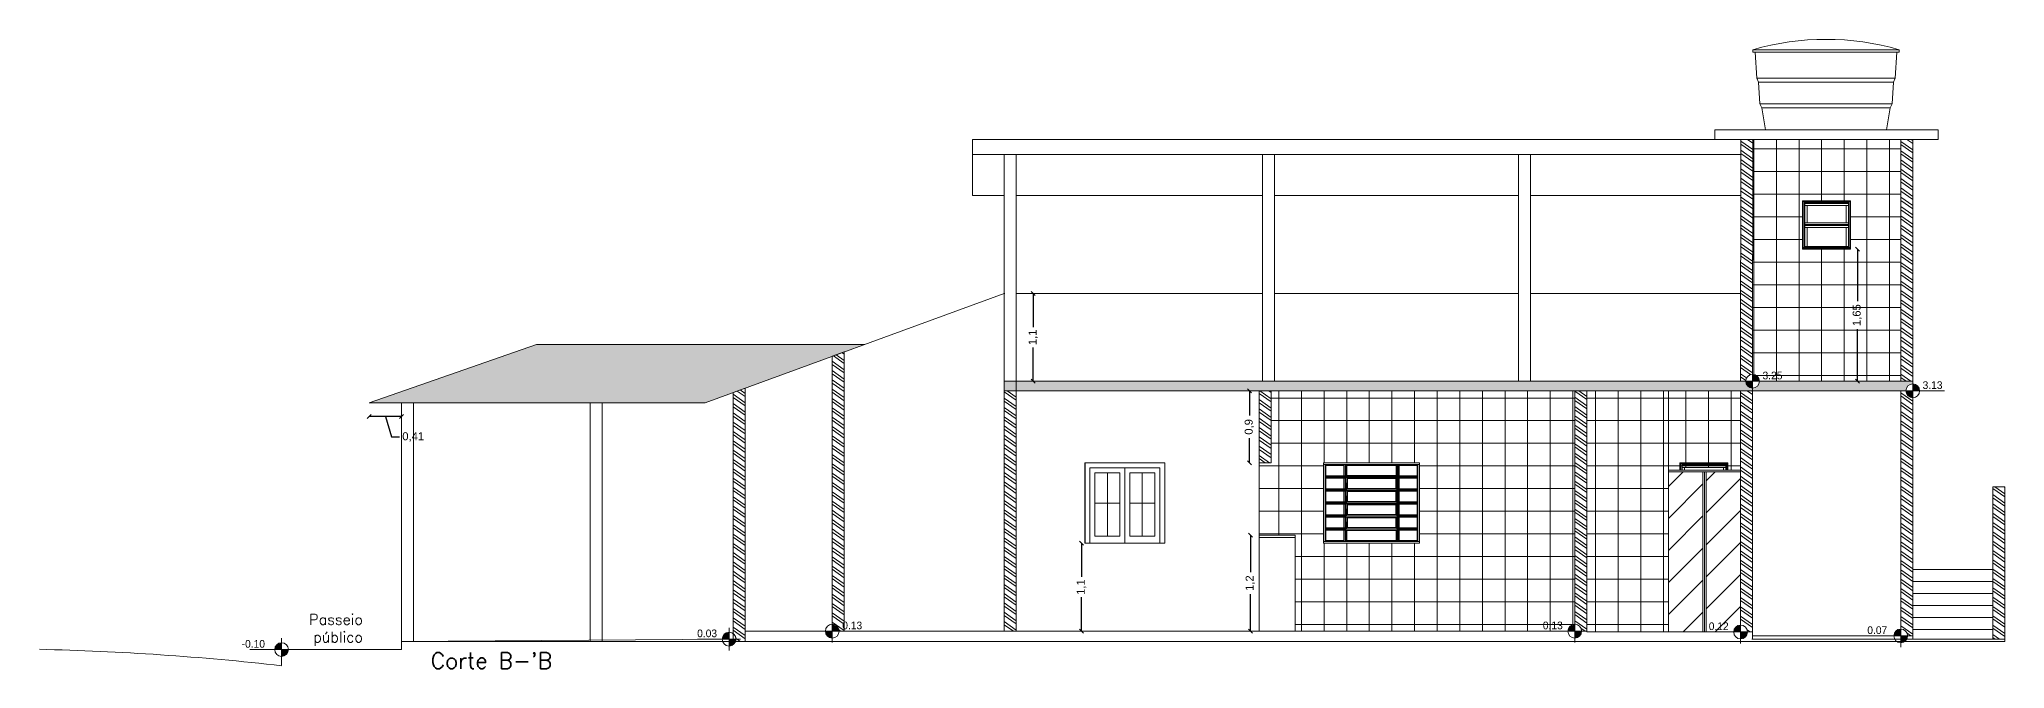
# Model space of a CAD drawing. Header units: metres. Extents: x 1628 to 1845, y 824 to 931.
# Drawn here: x 1751.27 to 1775.82, y 864.81 to 872.66 of the extents above; entities that cross this region are included whole.
import ezdxf

# ---------------------------------------------------------------- set-up
doc = ezdxf.new("R2010")
doc.units = ezdxf.units.M
doc.header["$LTSCALE"] = 0.15
doc.layers.get('0').update_dxf_attribs({"lineweight": 0, "plot": 0})
doc.layers.get('Defpoints').update_dxf_attribs({"lineweight": 0})
for name, color, linetype, lineweight in [('Alvenaria', 170, 'Continuous', 0), ('Alvenaria ext', 5, 'Continuous', 5), ('Alvenaria int', 150, 'Continuous', 5), ('Caixilho', 120, 'Continuous', 0), ('Cotas', 1, 'Continuous', 0), ('hidrosanitário', 26, 'Continuous', 0), ('Telhado', 2, 'Continuous', 0), ('Texto', 7, 'Continuous', 0)]:
    doc.layers.add(name, color=color, linetype=linetype, lineweight=lineweight)
doc.styles.add('lunardi 02', font='romans.shx', dxfattribs={"height": 0.2})
doc.styles.add('lunardi 04', font='romans.shx', dxfattribs={"height": 0.4})
doc.styles.get("Standard").update_dxf_attribs({"font": 'arial.ttf'})
doc.styles.add('T20', font='PORT2', dxfattribs={"height": 0.2})
doc.dimstyles.new('Lunardi', dxfattribs={"dimtxt": 0.1, "dimasz": 0.05, "dimexe": 0, "dimexo": 0.05, "dimgap": 0.05, "dimtad": 0, "dimzin": 9, "dimtxsty": 'Standard', "dimblk": 'OBLIQUE', "dimcen": 0, "dimse1": 1, "dimse2": 1, "dimclrd": 1, "dimclre": 1, "dimclrt": 1, "dimadec": 0, "dimazin": 0, "dimtfac": 1, "dimtmove": 1, "dimatfit": 2, "dimldrblk": 'OBLIQUE', "dimfxl": 1, "dimarcsym": 0})

# ---------------------------------------------------------------- blocks, each defined once
blk = doc.blocks.new('JB100120')
for p, q in [((285, 748), (285, 665)), ((915, 748), (915, 665)), ((285, 585), (285, 502)), ((915, 585), (915, 502)), ((285, 422), (285, 339)), ((285, 259), (285, 176)), ((915, 422), (915, 339)), ((915, 259), (915, 176))]:
    blk.add_line(p, q)
for points in [[(0, 0), (1200, 0), (1200, 1000), (0, 1000)], [(278, 651), (922, 651), (922, 665), (278, 665)], [(278, 488), (922, 488), (922, 502), (278, 502)], [(278, 325), (922, 325), (922, 339), (278, 339)], [(278, 162), (922, 162), (922, 176), (278, 176)]]:
    blk.add_lwpolyline(points, close=True)
for points in [[(1200, 980), (0, 980)], [(20, 20), (20, 980)], [(20, 841), (269, 841)], [(20, 831), (269, 831)], [(20, 821), (269, 821)], [(20, 811), (269, 811)], [(30, 841), (30, 980)], [(255, 970), (30, 970)], [(30, 678), (30, 811)], [(255, 841), (255, 980)], [(255, 678), (255, 811)], [(269, 980), (269, 20)], [(275, 980), (275, 20)], [(925, 828), (275, 828)], [(925, 818), (275, 818)], [(275, 748), (290, 748), (290, 818)], [(278, 748), (278, 665)], [(281, 980), (281, 834), (919, 834), (919, 980)], [(291, 980), (291, 844), (909, 844), (909, 980)], [(291, 970), (909, 970)], [(902, 682), (902, 805), (298, 805), (298, 682)], [(925, 748), (910, 748), (910, 818)], [(922, 748), (922, 665)], [(925, 980), (925, 20)], [(931, 980), (931, 20)], [(1180, 841), (931, 841)], [(1180, 831), (931, 831)], [(1180, 821), (931, 821)], [(1180, 811), (931, 811)], [(945, 841), (945, 980)], [(945, 970), (1170, 970)], [(945, 678), (945, 811)], [(1170, 841), (1170, 980)], [(1170, 678), (1170, 811)], [(1180, 20), (1180, 980)], [(20, 678), (269, 678)], [(20, 668), (269, 668)], [(20, 658), (269, 658)], [(20, 648), (269, 648)], [(20, 515), (269, 515)], [(20, 505), (269, 505)], [(20, 495), (269, 495)], [(30, 515), (30, 648)], [(255, 515), (255, 648)], [(278, 663), (275, 663)], [(275, 585), (290, 585), (290, 651)], [(278, 500), (275, 500)], [(278, 585), (278, 502)], [(915, 682), (285, 682)], [(915, 519), (285, 519)], [(902, 519), (902, 642), (298, 642), (298, 519)], [(925, 585), (910, 585), (910, 651)], [(922, 663), (925, 663)], [(922, 585), (922, 502)], [(922, 500), (925, 500)], [(1180, 678), (931, 678)], [(1180, 668), (931, 668)], [(1180, 658), (931, 658)], [(1180, 648), (931, 648)], [(1180, 515), (931, 515)], [(1180, 505), (931, 505)], [(1180, 495), (931, 495)], [(945, 515), (945, 648)], [(1170, 515), (1170, 648)], [(20, 485), (269, 485)], [(20, 352), (269, 352)], [(20, 342), (269, 342)], [(20, 332), (269, 332)], [(20, 322), (269, 322)], [(30, 352), (30, 485)], [(30, 189), (30, 322)], [(255, 352), (255, 485)], [(255, 189), (255, 322)], [(275, 422), (290, 422), (290, 488)], [(278, 337), (275, 337)], [(275, 259), (290, 259), (290, 325)], [(278, 422), (278, 339)], [(278, 259), (278, 176)], [(915, 356), (285, 356)], [(902, 356), (902, 479), (298, 479), (298, 356)], [(902, 193), (902, 316), (298, 316), (298, 193)], [(925, 422), (910, 422), (910, 488)], [(925, 259), (910, 259), (910, 325)], [(922, 422), (922, 339)], [(922, 337), (925, 337)], [(922, 259), (922, 176)], [(1180, 485), (931, 485)], [(1180, 352), (931, 352)], [(1180, 342), (931, 342)], [(1180, 332), (931, 332)], [(1180, 322), (931, 322)], [(945, 352), (945, 485)], [(945, 189), (945, 322)], [(1170, 352), (1170, 485)], [(1170, 189), (1170, 322)], [(0, 20), (1200, 20)], [(20, 189), (269, 189)], [(20, 179), (269, 179)], [(20, 169), (269, 169)], [(20, 159), (269, 159)], [(30, 20), (30, 159)], [(255, 30), (30, 30)], [(255, 20), (255, 159)], [(278, 172), (275, 172)], [(281, 20), (281, 162)], [(915, 193), (285, 193)], [(291, 20), (291, 156), (909, 156), (909, 20)], [(291, 30), (909, 30)], [(919, 162), (919, 20)], [(925, 172), (922, 172)], [(1180, 189), (931, 189)], [(1180, 179), (931, 179)], [(1180, 169), (931, 169)], [(1180, 159), (931, 159)], [(945, 20), (945, 159)], [(945, 30), (1170, 30)], [(1170, 20), (1170, 159)]]:
    blk.add_lwpolyline(points)
blk = doc.blocks.new('Cotap')
for p, q in [((-0.297, 0), (0.828, 0)), ((0, 0.297), (0, -0.297))]:
    blk.add_line(p, q)
blk.add_circle((0, 0), 0.18)
for points in [[(0, 0), (-0.18, 0), (0, -0.18), (-0.127, -0.127)], [(0, 0), (0, 0.18), (0.18, 0), (0.127, 0.127)]]:
    blk.add_solid(points)
at = {"style": 'T20'}
blk.add_attdef('COTA', (0.223, 0.05), '', height=0.2, dxfattribs=at)
blk = doc.blocks.new('_Oblique')
at = {"color": 0, "linetype": 'ByBlock', "lineweight": -2}
blk.add_line((-0.5, -0.5), (0.5, 0.5), dxfattribs=at)
blk = doc.blocks.new('*D174')
at = {"layer": 'Cotas', "color": 1, "lineweight": -2, "ltscale": 10}
for p, q in [((1766.386, 868.273), (1766.386, 867.964)), ((1766.386, 867.373), (1766.386, 867.682))]:
    blk.add_line(p, q, dxfattribs=at)
at = {"layer": 'Defpoints', "color": 0, "ltscale": 10}
for p in [(1766.507, 868.273), (1766.386, 867.373), (1766.507, 867.373)]:
    blk.add_point(p, dxfattribs=at)
at = {"layer": 'Cotas', "color": 1, "lineweight": -2, "ltscale": 10, "xscale": 0.05, "yscale": 0.05, "zscale": 0.05}
for p, rotation in [((1766.386, 868.273), 90), ((1766.386, 867.373), 270)]:
    blk.add_blockref('_Oblique', p, dxfattribs=dict(at, rotation=rotation))
at = {"layer": 'Cotas', "color": 1, "ltscale": 10, "insert": (1766.386, 867.823), "char_height": 0.1, "attachment_point": 5, "rotation": 90}
blk.add_mtext('0,9', dxfattribs=at)
blk = doc.blocks.new('*D175')
at = {"layer": 'Cotas', "color": 1, "lineweight": -2, "ltscale": 10}
for p, q in [((1766.398, 866.473), (1766.398, 866.009)), ((1766.398, 865.273), (1766.398, 865.737))]:
    blk.add_line(p, q, dxfattribs=at)
at = {"layer": 'Defpoints', "color": 0, "ltscale": 10}
for p in [(1766.507, 866.473), (1766.398, 865.273), (1766.507, 865.273)]:
    blk.add_point(p, dxfattribs=at)
at = {"layer": 'Cotas', "color": 1, "lineweight": -2, "ltscale": 10, "xscale": 0.05, "yscale": 0.05, "zscale": 0.05}
for p, rotation in [((1766.398, 866.473), 90), ((1766.398, 865.273), 270)]:
    blk.add_blockref('_Oblique', p, dxfattribs=dict(at, rotation=rotation))
at = {"layer": 'Cotas', "color": 1, "ltscale": 10, "insert": (1766.398, 865.873), "char_height": 0.1, "attachment_point": 5, "rotation": 90}
blk.add_mtext('1,2', dxfattribs=at)
blk = doc.blocks.new('*D176')
at = {"layer": 'Cotas', "color": 1, "lineweight": -2, "ltscale": 10}
for p, q in [((1764.288, 866.373), (1764.288, 865.95)), ((1764.288, 865.273), (1764.288, 865.696))]:
    blk.add_line(p, q, dxfattribs=at)
at = {"layer": 'Defpoints', "color": 0, "ltscale": 10}
for p in [(1764.328, 866.373), (1764.288, 865.273), (1765.267, 865.273)]:
    blk.add_point(p, dxfattribs=at)
at = {"layer": 'Cotas', "color": 1, "lineweight": -2, "ltscale": 10, "xscale": 0.05, "yscale": 0.05, "zscale": 0.05}
for p, rotation in [((1764.288, 866.373), 90), ((1764.288, 865.273), 270)]:
    blk.add_blockref('_Oblique', p, dxfattribs=dict(at, rotation=rotation))
at = {"layer": 'Cotas', "color": 1, "ltscale": 10, "insert": (1764.288, 865.823), "char_height": 0.1, "attachment_point": 5, "rotation": 90}
blk.add_mtext('1,1', dxfattribs=at)
blk = doc.blocks.new('*D177')
at = {"layer": 'Cotas', "color": 1, "lineweight": -2, "ltscale": 10}
for p, q in [((1773.982, 870.043), (1773.982, 869.393)), ((1773.982, 868.393), (1773.982, 869.042))]:
    blk.add_line(p, q, dxfattribs=at)
at = {"layer": 'Defpoints', "color": 0, "ltscale": 10}
for p in [(1773.298, 870.043), (1773.982, 868.393), (1774.673, 868.393)]:
    blk.add_point(p, dxfattribs=at)
at = {"layer": 'Cotas', "color": 1, "lineweight": -2, "ltscale": 10, "xscale": 0.05, "yscale": 0.05, "zscale": 0.05}
for p, rotation in [((1773.982, 870.043), 90), ((1773.982, 868.393), 270)]:
    blk.add_blockref('_Oblique', p, dxfattribs=dict(at, rotation=rotation))
at = {"layer": 'Cotas', "color": 1, "ltscale": 10, "insert": (1773.982, 869.218), "char_height": 0.1, "attachment_point": 5, "rotation": 90}
blk.add_mtext('1,65', dxfattribs=at)
blk = doc.blocks.new('*D178')
at = {"layer": 'Cotas', "color": 1, "lineweight": -2, "ltscale": 10}
for p, q in [((1763.686, 869.489), (1763.686, 869.067)), ((1763.686, 868.393), (1763.686, 868.814))]:
    blk.add_line(p, q, dxfattribs=at)
at = {"layer": 'Defpoints', "color": 0, "ltscale": 10}
for p in [(1763.473, 869.489), (1763.473, 868.393), (1763.686, 868.393)]:
    blk.add_point(p, dxfattribs=at)
at = {"layer": 'Cotas', "color": 1, "lineweight": -2, "ltscale": 10, "xscale": 0.05, "yscale": 0.05, "zscale": 0.05}
for p, rotation in [((1763.686, 869.489), 90), ((1763.686, 868.393), 270)]:
    blk.add_blockref('_Oblique', p, dxfattribs=dict(at, rotation=rotation))
at = {"layer": 'Cotas', "color": 1, "ltscale": 10, "insert": (1763.686, 868.941), "char_height": 0.1, "attachment_point": 5, "rotation": 90}
blk.add_mtext('1,1', dxfattribs=at)
blk = doc.blocks.new('*D179')
at = {"layer": 'Cotas', "color": 1, "lineweight": -2, "ltscale": 10}
for p, q in [((1755.794, 867.952), (1755.388, 867.952)), ((1755.591, 867.952), (1755.668, 867.697)), ((1755.668, 867.697), (1755.768, 867.697))]:
    blk.add_line(p, q, dxfattribs=at)
at = {"layer": 'Defpoints', "color": 0, "ltscale": 10}
for p in [(1755.388, 868.125), (1755.794, 868.124), (1755.388, 867.952)]:
    blk.add_point(p, dxfattribs=at)
at = {"layer": 'Cotas', "color": 1, "lineweight": -2, "ltscale": 10, "xscale": 0.05, "yscale": 0.05, "zscale": 0.05, "rotation": 180}
blk.add_blockref('_Oblique', (1755.388, 867.952), dxfattribs=at)
at = {"layer": 'Cotas', "color": 1, "lineweight": -2, "ltscale": 10, "xscale": 0.05, "yscale": 0.05, "zscale": 0.05}
blk.add_blockref('_Oblique', (1755.794, 867.952), dxfattribs=at)
at = {"layer": 'Cotas', "color": 1, "ltscale": 10, "insert": (1755.938, 867.697), "char_height": 0.1, "attachment_point": 5}
blk.add_mtext('0,41', dxfattribs=at)

msp = doc.modelspace()

# ---------------------------------------------------------------- hatches: boundary and pattern name
at = {"layer": 'Alvenaria', "ltscale": 10}
h = msp.add_hatch(dxfattribs=at)
h.set_pattern_fill('ANSI32', scale=0.01, angle=100)
h.set_pattern_definition([(145, (119.34145, 197.06793), (-0.0546331556, -0.078024232), []), (145, (119.33365, 197.11215), (-0.0546331556, -0.078024232), [])])
h.paths.add_polyline_path([(1760.085, 868.307), (1759.935, 868.252), (1759.935, 865.243, -0.239675), (1759.97, 865.174, -0.09257), (1759.964, 865.143), (1760.085, 865.143)])
h.paths.add_polyline_path([(1761.323, 868.759), (1761.173, 868.704), (1761.173, 865.359, -0.419675), (1761.26, 865.273), (1761.323, 865.273)])
h.paths.add_polyline_path([(1763.473, 868.273), (1763.323, 868.273), (1763.323, 865.273), (1763.473, 865.273)])
h.paths.add_polyline_path([(1766.657, 868.273), (1766.507, 868.273), (1766.507, 867.373), (1766.657, 867.373)])
h.paths.add_polyline_path([(1770.6, 868.273), (1770.45, 868.273), (1770.45, 865.359, -0.414214), (1770.536, 865.273), (1770.6, 865.273)])
h.paths.add_polyline_path([(1772.673, 868.273), (1772.523, 868.273), (1772.523, 865.349, -0.414214), (1772.609, 865.263), (1772.673, 865.263)])
h.paths.add_polyline_path([(1774.673, 868.187, -0.414214), (1774.587, 868.273), (1774.523, 868.273), (1774.523, 865.3, -0.414214), (1774.609, 865.214), (1774.673, 865.214)])
h.paths.add_polyline_path([(1772.674, 871.411), (1772.524, 871.411), (1772.523, 868.393), (1772.587, 868.393, -0.414214), (1772.673, 868.479), (1772.673, 868.535)])
h.paths.add_polyline_path([(1774.673, 871.411), (1774.523, 871.411), (1774.523, 868.393), (1774.673, 868.393)])
h.paths.add_polyline_path([(1775.823, 867.074), (1775.673, 867.074), (1775.673, 866.043), (1775.673, 865.174), (1775.823, 865.174)])
h = msp.add_hatch(dxfattribs=at)
h.set_pattern_fill('ANSI36', scale=0.01)
h.set_pattern_definition([(45, (119.341447, 197.067934), (0.0168379802, 0.06173926083), [0.079375, -0.015875, 0, -0.015875])])
h.paths.add_polyline_path([(1763.473, 868.393), (1763.323, 868.393), (1763.323, 868.273), (1763.473, 868.273)])
h.paths.add_polyline_path([(1774.673, 868.393), (1772.759, 868.393, -0.414214), (1772.673, 868.307), (1772.673, 868.273), (1774.587, 868.273, -0.414214), (1774.673, 868.359)])
h.paths.add_polyline_path([(1772.587, 868.393), (1763.473, 868.393), (1763.473, 868.273), (1772.673, 868.273), (1772.673, 868.307, -0.414214)])
h = msp.add_hatch(dxfattribs=at)
h.set_pattern_fill('ANSI31', scale=0.089)
h.set_pattern_definition([(45, (119.34145, 197.06793), (-0.1998107, 0.1998107), [])])
h.paths.add_polyline_path([(1771.623, 865.273), (1771.623, 865.263), (1772.053, 865.263), (1772.053, 867.263), (1771.623, 867.263)])
h.paths.add_polyline_path([(1772.523, 867.263), (1772.093, 867.263), (1772.093, 865.263), (1772.523, 865.263), (1772.523, 865.273)])
edge = h.paths.add_edge_path(flags=17)
edge.add_arc((1772.523, 865.263), 0.086, 0, 360)
edge = h.paths.add_edge_path(flags=9)
edge.add_line((1772.664, 865.263), (1772.127, 865.263))
edge.add_line((1772.523, 865.405), (1772.523, 865.121))
edge.add_line((1772.523, 865.263), (1772.523, 865.349))
edge.add_line((1772.523, 865.349), (1772.462, 865.324))
edge = h.paths.add_edge_path(flags=24)
edge.add_line((1772.462, 865.324), (1772.437, 865.263))
edge.add_line((1772.437, 865.263), (1772.523, 865.263))
edge.add_line((1772.523, 865.263), (1772.609, 865.263))
edge.add_line((1772.609, 865.263), (1772.583, 865.202))
edge = h.paths.add_edge_path(flags=9)
edge.add_line((1772.583, 865.202), (1772.523, 865.177))
edge.add_line((1772.523, 865.177), (1772.523, 865.263))
edge.add_line((1772.101, 865.263), (1772.422, 865.263))
edge.add_line((1772.422, 865.263), (1772.422, 865.406))
at = {"layer": 'Telhado', "ltscale": 0.3}
h = msp.add_hatch(dxfattribs=at)
h.set_pattern_fill('SPANISH1', color=256, scale=0.2, style=0, pattern_type=2)
h.set_pattern_definition([(0, (1430.45041, 768.0888), (0.4, 0.2), [0.025, -0.225, 0.025, -0.125]), (0, (1430.55041, 768.1888), (0.4, 0.2), [0.075, -0.325]), (0, (1430.55041, 768.2138), (0.4, 0.2), [0.075, -0.125, 0.075, -0.125]), (0, (1430.75041, 768.2388), (0.4, 0.2), [0.075, -0.325]), (90, (1430.4504, 768.0888), (-0.4, 0.2), [0.025, -0.175]), (90, (1430.4754, 768.0888), (-0.4, 0.2), [0.025, -0.175]), (90, (1430.7004, 768.0888), (-0.4, 0.2), [0.025, -0.175]), (90, (1430.7254, 768.0888), (-0.4, 0.2), [0.025, -0.175]), (45, (1430.47541, 768.16381), (2e-17, 0.2), [0.03535534, -0.53033009]), (135, (1430.70041, 768.16381), (2e-17, 0.2), [0.03535534, -0.53033009]), (26.56505, (1430.50041, 768.1638), (-1e-11, 0.2), [0.0559017, -0.3913119]), (26.56505, (1430.50041, 768.1888), (-1e-11, 0.2), [0.0559017, -0.3913119]), (26.56505, (1430.42541, 768.2138), (-1e-11, 0.2), [0.05082, -0.3963936]), (26.56505, (1430.42541, 768.2388), (-1e-11, 0.2), [0.0559017, -0.3913119]), (63.43495, (1430.45041, 768.11381), (1e-11, 0.2), [0.0559017, -0.8385255]), (63.43495, (1430.47541, 768.11381), (1e-11, 0.2), [0.0559017, -0.8385255]), (116.56505, (1430.70041, 768.11381), (-1e-11, 0.2), [0.0559017, -0.8385255]), (116.56505, (1430.72541, 768.11381), (-1e-11, 0.2), [0.0559017, -0.8385255]), (153.43495, (1430.67541, 768.1638), (1e-11, 0.2), [0.0559017, -0.3913119]), (153.43495, (1430.67541, 768.1888), (1e-11, 0.2), [0.0559017, -0.3913119]), (153.43495, (1430.75041, 768.2138), (1e-11, 0.2), [0.05082, -0.3963936]), (153.43495, (1430.75041, 768.2388), (1e-11, 0.2), [0.0559017, -0.3913119]), (80.537678, (1430.450412, 768.113808), (-9e-14, 0.2), [0.2281036, -2.20500141]), (99.462322, (1430.725412, 768.113808), (9e-14, 0.2), [0.2281036, -2.20500141])])
h.paths.add_polyline_path([(1757.48, 868.854), (1761.58, 868.854), (1759.585, 868.124), (1755.386, 868.124)])
at = {"layer": 'Texto', "ltscale": 10}
h = msp.add_hatch(dxfattribs=at)
h.set_pattern_fill('ANSI37', scale=0.089, angle=45)
h.set_pattern_definition([(90, (119.34145, 197.06793), (-0.282575, 3e-17), []), (180, (119.34145, 197.06793), (-3e-17, -0.282575), [])])
h.paths.add_polyline_path([(1770.45, 868.273), (1766.657, 868.273), (1766.657, 867.373), (1766.507, 867.373), (1766.507, 866.473), (1766.957, 866.473), (1766.957, 865.273), (1770.364, 865.273, -0.414214), (1770.45, 865.359), (1770.45, 865.415)])
h.paths.add_polyline_path([(1768.512, 866.373), (1767.312, 866.373), (1767.312, 867.373), (1768.512, 867.373)], flags=16)
h.paths.add_polyline_path([(1768.492, 867.353), (1768.492, 866.393), (1767.332, 866.393), (1767.332, 867.353)], flags=0)
h.paths.add_polyline_path([(1768.243, 867.214), (1768.243, 867.184), (1768.482, 867.184), (1768.482, 867.051), (1768.243, 867.051), (1768.243, 867.021), (1768.482, 867.021), (1768.482, 866.888), (1768.243, 866.888), (1768.243, 866.858), (1768.482, 866.858), (1768.482, 866.725), (1768.243, 866.725), (1768.243, 866.695), (1768.482, 866.695), (1768.482, 866.562), (1768.243, 866.562), (1768.243, 866.532), (1768.482, 866.532), (1768.482, 866.403), (1768.257, 866.403), (1768.257, 866.532), (1768.243, 866.532), (1768.243, 867.214), (1768.257, 867.214), (1768.257, 867.343), (1768.482, 867.343), (1768.482, 867.214)], flags=0)
h.paths.add_polyline_path([(1768.237, 866.535), (1767.587, 866.535), (1767.587, 867.2), (1768.237, 867.2)], flags=0)
h.paths.add_polyline_path([(1768.222, 867.19), (1768.222, 867.121), (1768.234, 867.121), (1768.234, 867.038), (1768.234, 867.024), (1768.222, 867.024), (1768.222, 866.958), (1768.234, 866.958), (1768.234, 866.875), (1768.234, 866.861), (1768.222, 866.861), (1768.222, 866.795), (1768.234, 866.795), (1768.234, 866.712), (1768.234, 866.698), (1768.222, 866.698), (1768.222, 866.632), (1768.227, 866.632), (1768.227, 866.566), (1767.597, 866.566), (1767.597, 866.632), (1767.602, 866.632), (1767.602, 866.698), (1767.591, 866.698), (1767.591, 866.712), (1767.591, 866.795), (1767.602, 866.795), (1767.602, 866.861), (1767.591, 866.861), (1767.591, 866.875), (1767.591, 866.958), (1767.602, 866.958), (1767.602, 867.024), (1767.591, 867.024), (1767.591, 867.038), (1767.591, 867.121), (1767.602, 867.121), (1767.602, 867.19)], flags=0)
h.paths.add_polyline_path([(1768.221, 867.216), (1767.603, 867.216), (1767.603, 867.343), (1768.221, 867.343)], flags=0)
h.paths.add_polyline_path([(1767.61, 867.055), (1767.61, 867.178), (1768.215, 867.178), (1768.215, 867.055)], flags=0)
h.paths.add_polyline_path([(1768.215, 867.015), (1768.215, 866.892), (1767.61, 866.892), (1767.61, 867.015)], flags=0)
h.paths.add_polyline_path([(1768.215, 866.852), (1768.215, 866.729), (1767.61, 866.729), (1767.61, 866.852)], flags=0)
h.paths.add_polyline_path([(1768.221, 866.528), (1768.221, 866.403), (1767.603, 866.403), (1767.603, 866.528)], flags=0)
h.paths.add_polyline_path([(1767.581, 866.532), (1767.567, 866.532), (1767.567, 866.403), (1767.342, 866.403), (1767.342, 866.532), (1767.581, 866.532), (1767.581, 866.562), (1767.342, 866.562), (1767.342, 866.695), (1767.581, 866.695), (1767.581, 866.725), (1767.342, 866.725), (1767.342, 866.858), (1767.581, 866.858), (1767.581, 866.888), (1767.342, 866.888), (1767.342, 867.021), (1767.581, 867.021), (1767.581, 867.051), (1767.342, 867.051), (1767.342, 867.184), (1767.581, 867.184), (1767.581, 867.214), (1767.342, 867.214), (1767.342, 867.343), (1767.567, 867.343), (1767.567, 867.214), (1767.581, 867.214)], flags=0)
h.paths.add_polyline_path([(1771.623, 868.273), (1770.6, 868.273), (1770.6, 865.263), (1771.623, 865.263), (1771.623, 865.273)])
h.paths.add_polyline_path([(1774.523, 871.411), (1772.674, 871.411), (1772.673, 868.393), (1774.523, 868.393)])
h.paths.add_polyline_path([(1773.298, 870.043), (1773.298, 870.643), (1773.898, 870.643), (1773.898, 870.043)], flags=16)
h.paths.add_polyline_path([(1773.305, 870.636), (1773.89, 870.636), (1773.89, 870.05), (1773.305, 870.05)], flags=0)
h.paths.add_polyline_path([(1773.321, 870.063), (1773.321, 870.623), (1773.874, 870.623), (1773.874, 870.063)], flags=0)
h.paths.add_polyline_path([(1773.324, 870.611), (1773.871, 870.611), (1773.871, 870.077), (1773.324, 870.077)], flags=0)
h.paths.add_polyline_path([(1773.353, 870.369), (1773.353, 870.588), (1773.842, 870.588), (1773.842, 870.369)], flags=0)
h.paths.add_polyline_path([(1772.774, 868.393), (1773.113, 868.393), (1773.113, 868.536), (1772.774, 868.536)], flags=24)
h.paths.add_polyline_path([(1771.623, 867.283), (1772.523, 867.283), (1772.523, 868.273), (1771.623, 868.273)])
h.paths.add_polyline_path([(1771.764, 867.283), (1772.364, 867.283), (1772.364, 867.373), (1771.764, 867.373)])
h.paths.add_polyline_path([(1771.771, 867.283), (1772.357, 867.283), (1772.357, 867.366), (1771.771, 867.366)])
h.paths.add_polyline_path([(1771.788, 867.283), (1772.341, 867.283), (1772.341, 867.353), (1771.788, 867.353)])
h.paths.add_polyline_path([(1771.791, 867.283), (1772.338, 867.283), (1772.338, 867.341), (1771.791, 867.341)])
h.paths.add_polyline_path([(1771.82, 867.283), (1772.309, 867.283), (1772.309, 867.318), (1771.82, 867.318)])

# ---------------------------------------------------------------- linework, layer by layer
at = {"layer": 'Alvenaria', "lineweight": 0, "ltscale": 10}
for p, q in [((1772.524, 871.411), (1772.523, 868.393)), ((1772.674, 871.411), (1772.524, 871.411)), ((1772.673, 868.535), (1772.674, 871.411)), ((1774.673, 871.411), (1774.523, 871.411))]:
    msp.add_line(p, q, dxfattribs=at)
at = {"layer": 'Alvenaria', "color": 5, "lineweight": 0, "ltscale": 10}
for p, q in [((1774.523, 871.411), (1774.523, 868.393)), ((1774.673, 868.393), (1774.673, 871.411)), ((1761.323, 868.759), (1761.173, 868.704)), ((1761.173, 868.704), (1761.173, 865.359)), ((1760.085, 868.307), (1759.935, 868.252)), ((1760.085, 865.143), (1760.085, 868.307)), ((1772.523, 868.393), (1772.587, 868.393)), ((1774.523, 868.393), (1774.673, 868.393)), ((1759.935, 868.252), (1759.935, 865.243)), ((1763.473, 868.273), (1763.323, 868.273)), ((1766.657, 868.273), (1766.507, 868.273)), ((1766.507, 868.273), (1766.507, 867.373)), ((1766.657, 867.373), (1766.657, 868.273)), ((1770.6, 868.273), (1770.45, 868.273)), ((1772.673, 868.273), (1772.523, 868.273)), ((1772.673, 865.263), (1772.673, 868.273)), ((1774.523, 868.273), (1774.523, 865.3)), ((1774.673, 865.214), (1774.673, 868.187)), ((1766.507, 867.373), (1766.657, 867.373)), ((1775.823, 867.074), (1775.673, 867.074)), ((1775.673, 867.074), (1775.673, 866.043)), ((1775.823, 865.174), (1775.823, 867.074)), ((1775.673, 866.043), (1775.673, 865.174)), ((1759.964, 865.143), (1760.085, 865.143)), ((1763.323, 865.273), (1763.473, 865.273))]:
    msp.add_line(p, q, dxfattribs=at)
at = {"layer": 'Alvenaria'}
msp.add_line((1762.927, 871.225), (1772.524, 871.225), dxfattribs=at)
at = {"layer": 'Alvenaria', "color": 150, "lineweight": 0, "ltscale": 10}
for p, q in [((1761.323, 865.273), (1761.323, 868.759)), ((1763.323, 868.273), (1763.323, 865.273)), ((1763.473, 865.273), (1763.473, 868.273)), ((1770.45, 868.273), (1770.45, 865.359)), ((1770.6, 865.273), (1770.6, 868.273)), ((1772.523, 868.273), (1772.523, 865.349))]:
    msp.add_line(p, q, dxfattribs=at)
at = {"layer": 'Alvenaria', "color": 7, "lineweight": 0, "ltscale": 10}
for p, q in [((1772.673, 868.479), (1772.673, 868.535)), ((1774.587, 868.273), (1774.523, 868.273)), ((1761.26, 865.273), (1761.323, 865.273)), ((1770.536, 865.273), (1770.6, 865.273)), ((1772.609, 865.263), (1772.673, 865.263)), ((1774.609, 865.214), (1774.673, 865.214))]:
    msp.add_line(p, q, dxfattribs=at)
at = {"layer": 'Alvenaria', "ltscale": 10}
for p, q in [((1755.794, 868.124), (1755.794, 865.043)), ((1755.944, 868.124), (1755.944, 865.143)), ((1758.151, 865.143), (1758.151, 868.124)), ((1758.301, 868.124), (1758.301, 865.143)), ((1766.507, 867.373), (1766.507, 866.473)), ((1771.623, 867.283), (1772.523, 867.283)), ((1771.623, 867.263), (1772.523, 867.263)), ((1772.053, 867.263), (1772.053, 865.263)), ((1772.073, 867.263), (1772.073, 865.263)), ((1772.093, 867.263), (1772.093, 865.263)), ((1759.888, 865.173), (1755.794, 865.143)), ((1759.888, 865.173), (1759.888, 865.143)), ((1761.174, 865.273), (1761.174, 865.143)), ((1770.6, 865.263), (1772.523, 865.263)), ((1771.623, 865.273), (1771.623, 865.263)), ((1772.523, 865.263), (1772.523, 865.273)), ((1772.665, 865.174), (1775.823, 865.174)), ((1772.673, 865.214), (1774.523, 865.214)), ((1755.794, 865.043), (1754.294, 865.043)), ((1754.294, 865.043), (1754.294, 864.843))]:
    msp.add_line(p, q, dxfattribs=at)
at = {"layer": 'Alvenaria', "color": 170, "lineweight": 0, "ltscale": 10}
msp.add_line((1775.673, 865.174), (1775.823, 865.174), dxfattribs=at)
at = {"layer": 'Alvenaria'}
msp.add_lwpolyline([(1774.993, 871.411), (1772.203, 871.411), (1772.203, 871.531), (1774.993, 871.531)], close=True, dxfattribs=at)
for points in [[(1772.524, 871.411), (1772.523, 868.393)], [(1772.674, 871.411), (1772.673, 868.393)]]:
    msp.add_lwpolyline(points, dxfattribs=at)
at = {"layer": 'Alvenaria', "color": 7, "lineweight": 0, "ltscale": 10}
for centre, start, end in [((1772.673, 868.393), 90, 180), ((1774.673, 868.273), 180, 270), ((1761.174, 865.273), 0, 91.0663), ((1770.45, 865.273), 0, 90), ((1772.523, 865.263), 0, 90), ((1759.884, 865.174), 0, 53.9125), ((1759.884, 865.174), 338.8449, 0), ((1774.523, 865.214), 0, 90)]:
    msp.add_arc(centre, 0.086, start, end, dxfattribs=at)
at = {"layer": 'Alvenaria', "ltscale": 10}
msp.add_arc((1750.442, 830.368), 34.689, 83.6245, 88.6369, dxfattribs=at)
at = {"layer": 'Alvenaria ext'}
for p, q in [((1772.524, 871.412), (1762.927, 871.411)), ((1762.927, 871.411), (1762.927, 870.711)), ((1774.523, 871.411), (1774.523, 868.393)), ((1774.673, 871.411), (1774.673, 865.174)), ((1763.323, 868.273), (1763.323, 871.225)), ((1763.323, 870.711), (1762.927, 870.711)), ((1766.548, 870.711), (1763.473, 870.711)), ((1769.747, 870.711), (1766.698, 870.711)), ((1772.524, 870.711), (1769.897, 870.711)), ((1763.323, 869.489), (1759.585, 868.124)), ((1763.33, 869.489), (1763.323, 869.489)), ((1766.548, 869.489), (1763.473, 869.489)), ((1769.747, 869.489), (1766.698, 869.489)), ((1772.524, 869.489), (1769.897, 869.489)), ((1761.173, 868.704), (1761.173, 865.273)), ((1763.323, 868.393), (1774.673, 868.393)), ((1763.323, 868.273), (1774.673, 868.273)), ((1772.673, 865.174), (1772.673, 868.273)), ((1772.673, 868.273), (1772.673, 865.174)), ((1774.523, 868.273), (1774.523, 865.273)), ((1774.523, 868.273), (1774.523, 865.273)), ((1766.507, 867.373), (1766.657, 867.373)), ((1767.312, 867.373), (1768.512, 867.373)), ((1775.673, 865.174), (1775.673, 867.074)), ((1775.823, 865.143), (1775.823, 867.074)), ((1766.507, 866.473), (1766.957, 866.473)), ((1766.507, 866.443), (1766.957, 866.443)), ((1767.312, 866.373), (1768.512, 866.373)), ((1774.673, 866.043), (1775.673, 866.043)), ((1774.673, 865.893), (1775.673, 865.893)), ((1774.673, 865.743), (1775.673, 865.743)), ((1774.673, 865.593), (1775.673, 865.593)), ((1774.673, 865.443), (1775.673, 865.443)), ((1755.794, 865.143), (1775.823, 865.143)), ((1760.085, 865.273), (1770.45, 865.273)), ((1774.673, 865.293), (1775.673, 865.293))]:
    msp.add_line(p, q, dxfattribs=at)
at = {"layer": 'Alvenaria ext', "ltscale": 10}
for p, q in [((1755.388, 868.125), (1757.48, 868.853)), ((1761.58, 868.853), (1757.48, 868.853)), ((1761.174, 868.605), (1761.174, 865.174)), ((1760.085, 868.307), (1760.085, 865.143)), ((1759.585, 868.124), (1755.386, 868.124)), ((1759.935, 868.252), (1759.935, 865.174)), ((1766.507, 868.273), (1766.507, 867.373)), ((1766.657, 868.273), (1766.657, 867.373)), ((1775.673, 866.043), (1775.673, 867.074)), ((1775.673, 867.074), (1775.823, 867.074)), ((1766.507, 866.473), (1766.507, 865.273)), ((1766.957, 866.473), (1766.957, 865.273))]:
    msp.add_line(p, q, dxfattribs=at)
at = {"layer": 'Alvenaria ext'}
for points in [[(1763.473, 871.225), (1763.473, 868.393)], [(1766.548, 868.393), (1766.548, 871.225)], [(1766.698, 871.225), (1766.698, 868.393)], [(1769.747, 868.393), (1769.747, 871.225)], [(1769.897, 871.225), (1769.897, 868.393)], [(1767.312, 866.373), (1767.312, 867.373)], [(1768.512, 867.373), (1768.512, 866.373)]]:
    msp.add_lwpolyline(points, dxfattribs=at)
at = {"layer": 'Alvenaria int'}
for p, q in [((1761.323, 868.759), (1761.323, 865.273)), ((1763.323, 868.393), (1763.323, 865.273)), ((1763.473, 868.393), (1763.473, 865.273)), ((1770.45, 868.273), (1770.45, 865.273)), ((1770.6, 868.273), (1770.6, 865.263)), ((1771.623, 865.273), (1771.623, 868.273)), ((1772.523, 865.273), (1772.523, 868.273))]:
    msp.add_line(p, q, dxfattribs=at)
at = {"layer": 'Caixilho'}
for p, q in [((1773.298, 870.643), (1773.898, 870.643)), ((1773.305, 870.043), (1773.305, 870.643)), ((1773.305, 870.636), (1773.89, 870.636)), ((1773.321, 870.063), (1773.321, 870.636)), ((1773.324, 870.623), (1773.871, 870.623)), ((1773.324, 870.063), (1773.324, 870.623)), ((1773.324, 870.611), (1773.871, 870.611)), ((1773.324, 870.588), (1773.871, 870.588)), ((1773.353, 870.369), (1773.353, 870.588)), ((1773.842, 870.369), (1773.842, 870.588)), ((1773.871, 870.623), (1773.871, 870.063)), ((1773.874, 870.063), (1773.874, 870.636)), ((1773.89, 870.643), (1773.89, 870.043)), ((1773.324, 870.369), (1773.871, 870.369)), ((1773.324, 870.351), (1773.871, 870.351)), ((1773.324, 870.336), (1773.871, 870.336)), ((1773.324, 870.313), (1773.871, 870.313)), ((1773.353, 870.077), (1773.353, 870.313)), ((1773.842, 870.077), (1773.842, 870.313)), ((1773.898, 870.043), (1773.298, 870.043)), ((1773.305, 870.063), (1773.89, 870.063)), ((1773.89, 870.05), (1773.305, 870.05)), ((1773.324, 870.077), (1773.871, 870.077)), ((1764.328, 867.373), (1765.328, 867.373)), ((1764.332, 866.373), (1764.332, 867.373)), ((1771.764, 867.373), (1772.364, 867.373)), ((1771.764, 867.283), (1771.764, 867.373)), ((1771.771, 867.283), (1771.771, 867.373)), ((1771.771, 867.366), (1772.357, 867.366)), ((1771.788, 867.283), (1771.788, 867.366)), ((1771.791, 867.353), (1772.338, 867.353)), ((1771.791, 867.283), (1771.791, 867.353)), ((1771.791, 867.341), (1772.338, 867.341)), ((1771.791, 867.318), (1772.338, 867.318)), ((1771.82, 867.283), (1771.82, 867.318)), ((1772.309, 867.283), (1772.309, 867.318)), ((1772.338, 867.353), (1772.338, 867.283)), ((1772.341, 867.283), (1772.341, 867.366)), ((1772.357, 867.373), (1772.357, 867.283)), ((1772.364, 867.373), (1772.364, 867.283)), ((1764.394, 867.311), (1765.266, 867.311)), ((1764.394, 866.373), (1764.394, 867.311)), ((1764.456, 867.248), (1764.456, 866.46)), ((1764.768, 867.248), (1764.456, 867.248)), ((1764.612, 867.248), (1764.612, 866.46)), ((1764.768, 866.46), (1764.768, 867.248)), ((1764.83, 867.311), (1764.83, 866.373)), ((1764.892, 867.248), (1765.204, 867.248)), ((1764.892, 866.46), (1764.892, 867.248)), ((1765.048, 867.248), (1765.048, 866.46)), ((1765.204, 867.248), (1765.204, 866.46)), ((1765.266, 867.311), (1765.266, 866.373)), ((1764.768, 866.87), (1764.456, 866.87)), ((1765.204, 866.87), (1764.892, 866.87)), ((1764.328, 866.373), (1765.328, 866.373)), ((1764.456, 866.46), (1764.768, 866.46)), ((1765.204, 866.46), (1764.892, 866.46))]:
    msp.add_line(p, q, dxfattribs=at)
for points in [[(1773.298, 870.043), (1773.298, 870.643)], [(1773.898, 870.643), (1773.898, 870.043)], [(1764.328, 866.373), (1764.328, 867.373)], [(1765.328, 867.373), (1765.328, 866.373)], [(1771.764, 867.283), (1771.764, 867.373)], [(1772.364, 867.373), (1772.364, 867.283)]]:
    msp.add_lwpolyline(points, dxfattribs=at)
at = {"layer": 'hidrosanitário'}
for p, q in [((1772.675, 872.531), (1774.505, 872.531)), ((1772.675, 872.531), (1772.675, 872.501)), ((1772.675, 872.501), (1774.505, 872.501)), ((1772.705, 872.501), (1772.725, 872.178)), ((1774.475, 872.501), (1774.455, 872.178)), ((1774.505, 872.531), (1774.505, 872.501)), ((1772.725, 872.178), (1774.455, 872.178)), ((1772.725, 872.178), (1772.745, 872.128)), ((1772.745, 872.128), (1774.435, 872.128)), ((1772.745, 872.128), (1772.762, 871.854)), ((1774.435, 872.128), (1774.417, 871.854)), ((1774.455, 872.178), (1774.435, 872.128)), ((1772.762, 871.854), (1774.417, 871.854)), ((1772.762, 871.854), (1772.788, 871.804)), ((1772.788, 871.804), (1774.391, 871.804)), ((1772.788, 871.804), (1772.832, 871.531)), ((1774.391, 871.804), (1774.347, 871.531)), ((1774.417, 871.854), (1774.391, 871.804))]:
    msp.add_line(p, q, dxfattribs=at)
msp.add_arc((1773.59, 869.376), 3.285, 73.8275, 106.1725, dxfattribs=at)

# ---------------------------------------------------------------- block references
at = {"layer": 'Caixilho', "xscale": -0.0009999999999763531, "yscale": 0.0009999999999763531, "zscale": 0.0009999999999763531}
msp.add_blockref('JB100120', (1768.512, 866.373), dxfattribs=at)
at = {"layer": 'Texto'}
ref = msp.add_blockref('Cotap', (1772.673, 868.393), dxfattribs=dict(at, xscale=0.4779182706422489, yscale=0.4779182706422489, zscale=0.4779182706422489))
ref.add_attrib('COTA', '3.25', (1772.797, 868.417), dxfattribs={"layer": '0', "height": 0.0956, "style": 'T20'})
ref = msp.add_blockref('Cotap', (1774.673, 868.273), dxfattribs=dict(at, xscale=0.4779182706422489, yscale=0.4779182706422489, zscale=0.4779182706422489))
ref.add_attrib('COTA', '3.13', (1774.797, 868.297), dxfattribs={"layer": '0', "height": 0.0956, "style": 'T20'})
ref = msp.add_blockref('Cotap', (1761.174, 865.273), dxfattribs=dict(at, xscale=0.4779182706422489, yscale=0.4779182706422489, zscale=0.4779182706422489))
ref.add_attrib('COTA', '0.13', (1761.299, 865.297), dxfattribs={"layer": '0', "height": 0.0956, "style": 'T20'})
ref = msp.add_blockref('Cotap', (1770.45, 865.273), dxfattribs=dict(at, xscale=-0.4779182706422489, yscale=0.4779182706421352, zscale=0.4779182706421526))
ref.add_attrib('COTA', '0.13', (1770.052, 865.297), dxfattribs={"layer": '0', "height": 0.0956, "rotation": 360, "style": 'T20'})
ref = msp.add_blockref('Cotap', (1772.523, 865.263), dxfattribs=dict(at, xscale=-0.4779182706422489, yscale=0.4779182706421352, zscale=0.4779182706421526))
ref.add_attrib('COTA', '0.12', (1772.125, 865.287), dxfattribs={"layer": '0', "height": 0.0956, "rotation": 360, "style": 'T20'})
ref = msp.add_blockref('Cotap', (1774.523, 865.214), dxfattribs=dict(at, xscale=-0.4779182706422489, yscale=0.4779182706421352, zscale=0.4779182706421526))
ref.add_attrib('COTA', '0.07', (1774.106, 865.238), dxfattribs={"layer": '0', "height": 0.0956, "style": 'T20'})
ref = msp.add_blockref('Cotap', (1754.294, 865.043), dxfattribs=dict(at, xscale=-0.4779182706422489, yscale=0.4779182706421352, zscale=0.4779182706421526))
ref.add_attrib('COTA', '-0.10', (1753.795, 865.067), dxfattribs={"layer": '0', "height": 0.0956, "style": 'T20'})
ref = msp.add_blockref('Cotap', (1759.884, 865.174), dxfattribs=dict(at, xscale=-0.4779182706422489, yscale=0.4779182706421352, zscale=0.4779182706421526))
ref.add_attrib('COTA', '0.03', (1759.486, 865.198), dxfattribs={"layer": '0', "height": 0.0956, "style": 'T20'})

# ---------------------------------------------------------------- texts
at = {"layer": 'Texto', "attachment_point": 3, "rotation": 0.0043}
for s, insert, char_height, width, style in [('Passeio\\Ppúblico', (1755.31, 865.485), 0.1317, 2.34, 'lunardi 04'), ("Corte B-'B", (1757.674, 865.005), 0.2, 4.11039, 'lunardi 02')]:
    msp.add_mtext(s, dxfattribs=dict(at, insert=insert, char_height=char_height, width=width, style=style))

# ---------------------------------------------------------------- dimensions: what is measured, and where the dimension line sits
at = {"layer": 'Cotas', "ltscale": 10}
for base, p1, p2, picture, middle in [((1773.982, 868.393), (1773.298, 870.043), (1774.673, 868.393), '*D177', (1773.982, 869.218)), ((1763.686, 868.393), (1763.473, 869.489), (1763.473, 868.393), '*D178', (1763.686, 868.941)), ((1764.288, 865.273), (1764.328, 866.373), (1765.267, 865.273), '*D176', (1764.288, 865.823))]:
    dim = msp.add_linear_dim(base=base, p1=p1, p2=p2, angle=90, dimstyle='Lunardi', dxfattribs=at)
    dim.commit()
    dim.dimension.update_dxf_attribs({"geometry": picture, "text_midpoint": middle})
for p1, p2, distance, picture, middle in [((1766.507, 868.273), (1766.507, 867.373), -0.122, '*D174', (1766.386, 867.823)), ((1766.507, 866.473), (1766.507, 865.273), -0.109, '*D175', (1766.398, 865.873))]:
    dim = msp.add_aligned_dim(p1=p1, p2=p2, distance=distance, dimstyle='Lunardi', dxfattribs=at)
    dim.commit()
    dim.dimension.update_dxf_attribs({"geometry": picture, "text_midpoint": middle})
dim = msp.add_linear_dim(base=(1755.388, 867.952), p1=(1755.794, 868.124), p2=(1755.388, 868.125), dimstyle='Lunardi', dxfattribs=at)
dim.commit()
dim.dimension.update_dxf_attribs({"geometry": '*D179', "text_midpoint": (1755.818, 867.697)})

doc.saveas('drawing.dxf')
